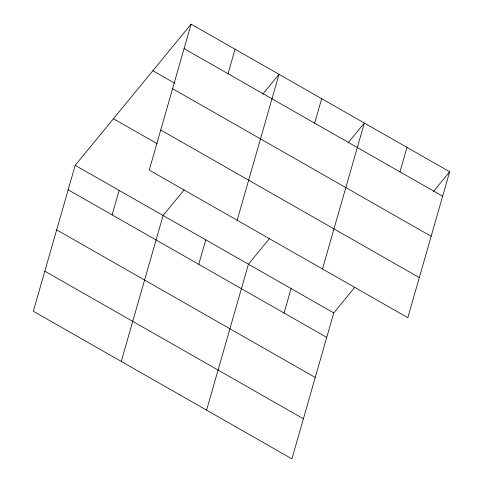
<?xml version="1.0" encoding="UTF-8"?>
<svg xmlns="http://www.w3.org/2000/svg" width="483" height="483" viewBox="0 0 483 483"><rect width="100%" height="100%" fill="white"/><g stroke="black" fill="none" stroke-linecap="round" stroke-linejoin="round"><path stroke-width="0.72" d="M191.093 24.15L149.247 170.088L407.815 317.675L449.667 171.743L191.093 24.15L75.185 165.325L33.333 311.257L291.907 458.85L333.753 312.912L354.788 287.288M112.122 214.887L119.138 190.411M121.251 361.441L163.097 215.503L184.132 189.879M228.036 73.712L235.052 49.242M198.742 264.328L205.758 239.858M237.159 220.266L279.011 74.334L262.752 94.131M206.579 410.145L248.425 264.207L269.46 238.584M314.656 123.153L321.672 98.683M284.07 313.032L291.086 288.562M322.487 268.971L364.339 123.038L348.08 142.835M399.984 171.863L407 147.387M433.408 191.54L449.667 171.743M184.077 48.62L442.645 196.213M152.845 70.735L174.822 83.281M172.582 88.703L431.156 236.296M160.742 130.005L419.31 277.592M113.433 118.733L157.392 143.825M75.185 165.325L333.753 312.912M68.163 189.795L326.731 337.388M56.674 229.878L315.242 377.471M44.828 271.174L303.396 418.767"/></g></svg>
